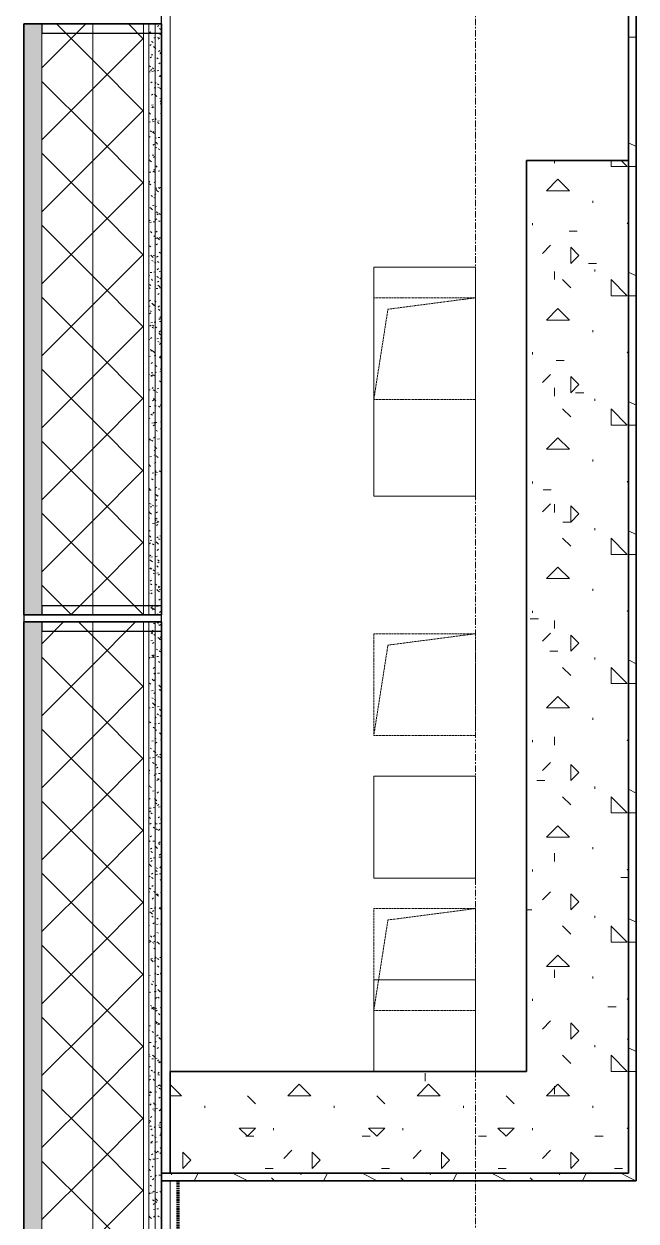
# Model space of a CAD drawing. Header units: millimetres. Extents: x -4948 to 42228, y -4856 to 69378.
# Drawn here: x -1153 to 49, y 15708 to 18060 of the extents above; entities that cross this region are included whole.
import ezdxf

# ---------------------------------------------------------------- set-up
doc = ezdxf.new("R2010")
doc.units = ezdxf.units.MM
for name, pattern in [('Линия сетки', [22.225, 12.7, -3.175, 3.175, -3.175]), ('Штрих 2 х 1 мм', [3, 2, -1]), ('Штрих 3 х 1_5 мм', [4.5, 3, -1.5])]:
    doc.linetypes.add(name, pattern=pattern)
for name, color, linetype, lineweight in [('A-AREA', 32, 'Continuous', 9), ('A-DETL', 90, 'Continuous', 9), ('A-FLOR', 192, 'Continuous', 13), ('A-GLAZ-CWMG', 51, 'Continuous', 9), ('A-WALL', 113, 'Continuous', 13), ('A-WALL-PATT', 111, 'Continuous', 13), ('I-WALL', 2, 'Continuous', 13), ('S-GRID', 1, 'Continuous', 30)]:
    doc.layers.add(name, color=color, linetype=linetype, lineweight=lineweight)

# ---------------------------------------------------------------- blocks, each defined once
blk = doc.blocks.new('27ELB-RD-AR-0000-BIM_rvt-1-1 этаж отм_ _0_000 лотки')
at = {"layer": 'A-WALL-PATT', "lineweight": 9}
for points in [[(-1153.2, 16899.1), (-1118.2, 16899.1), (-1118.2, 18060.1), (-1153.2, 18060.1), (-1153.2, 17197.8)], [(-1153.2, 14799.1), (-1118.2, 14799.1), (-1118.2, 16885.1), (-1153.2, 16885.1), (-1153.2, 15031.8)]]:
    blk.add_hatch(color=252, dxfattribs=at).paths.add_polyline_path(points, flags=0)
at = {"layer": 'A-AREA', "color": 252, "linetype": 'Штрих 3 х 1_5 мм', "lineweight": 70}
blk.add_line((-851, 15787.1), (-851, 12667.1), dxfattribs=at)
at = {"layer": 'A-DETL', "color": 252, "linetype": 'Штрих 2 х 1 мм'}
for p, q in [((-466.1, 17522.1), (-266.1, 17522.1)), ((-466.1, 17322.1), (-466.1, 17522.1)), ((-466.1, 17322.1), (-438.4, 17499.6)), ((-438.4, 17499.6), (-266.1, 17522.1)), ((-266.1, 17522.1), (-266.1, 17322.1)), ((-266.1, 17322.1), (-466.1, 17322.1)), ((-266.1, 16862.1), (-466.1, 16862.1)), ((-466.1, 16862.1), (-466.1, 16662.1)), ((-438.4, 16839.6), (-266.1, 16862.1)), ((-266.1, 16662.1), (-266.1, 16862.1)), ((-466.1, 16662.1), (-438.4, 16839.6)), ((-466.1, 16662.1), (-266.1, 16662.1)), ((-266.1, 16322.1), (-466.1, 16322.1)), ((-466.1, 16322.1), (-466.1, 16122.1)), ((-466.1, 16122.1), (-438.4, 16299.6)), ((-438.4, 16299.6), (-266.1, 16322.1)), ((-266.1, 16122.1), (-266.1, 16322.1)), ((-466.1, 16122.1), (-266.1, 16122.1))]:
    blk.add_line(p, q, dxfattribs=at)
at = {"layer": 'A-FLOR', "color": 252, "lineweight": 9}
blk.add_line((-866.3, 15787.1), (-866.3, 12667.1), dxfattribs=at)
at = {"layer": 'A-GLAZ-CWMG', "color": 252, "lineweight": 25}
for p, q in [((-883.2, 18042.1), (-883.2, 18092.1)), ((-1118.2, 18060.1), (-1118.2, 18042.1)), ((-1118.2, 18042.1), (-883.2, 18042.1))]:
    blk.add_line(p, q, dxfattribs=at)
at = {"layer": 'A-GLAZ-CWMG', "color": 252, "lineweight": 25, "extrusion": (0, 0, -1)}
for p, q in [((-883.2, 16917.1), (-1118.2, 16917.1)), ((-1118.2, 16917.1), (-1118.2, 16899.1)), ((-883.2, 16867.1), (-883.2, 16917.1)), ((-1118.2, 16899.1), (-1153.2, 16899.1)), ((-1153.2, 16899.1), (-1153.2, 16885.1)), ((-1153.2, 16885.1), (-1118.2, 16885.1)), ((-1118.2, 16885.1), (-1118.2, 16867.1)), ((-1118.2, 16867.1), (-883.2, 16867.1))]:
    blk.add_line(p, q, dxfattribs=at)
at = {"layer": 'A-WALL', "color": 252, "lineweight": 35}
for p, q in [((-1153.2, 18060.1), (-1153.2, 16899.1)), ((-883.2, 18060.1), (-1153.2, 18060.1)), ((-883.2, 16899.1), (-883.2, 18060.1)), ((-1153.2, 16899.1), (-883.2, 16899.1)), ((-1153.2, 16885.1), (-1153.2, 14799.1)), ((-883.2, 16885.1), (-1153.2, 16885.1)), ((-883.2, 14799.1), (-883.2, 16885.1))]:
    blk.add_line(p, q, dxfattribs=at)
at = {"layer": 'A-WALL', "color": 252, "lineweight": 9}
for p, q in [((-1118.2, 16899.1), (-1118.2, 18060.1)), ((-1018.2, 16899.1), (-1018.2, 18060.1)), ((-918.2, 16899.1), (-918.2, 18060.1)), ((-908.2, 16899.1), (-908.2, 18060.1)), ((-895.7, 16899.1), (-895.7, 18060.1)), ((-1118.2, 14799.1), (-1118.2, 16885.1)), ((-1018.2, 14799.1), (-1018.2, 16885.1)), ((-918.2, 14799.1), (-918.2, 16885.1)), ((-908.2, 14799.1), (-908.2, 16885.1)), ((-895.7, 14799.1), (-895.7, 16885.1))]:
    blk.add_line(p, q, dxfattribs=at)
at = {"layer": 'A-WALL-PATT', "color": 252, "linetype": 'Continuous', "lineweight": 9}
for p, q in [((-1118.2, 17973.7), (-1031.8, 18060.1)), ((-1018.2, 17988.7), (-1089.5, 18060.1)), ((-918.2, 18030.1), (-948.1, 18060.1)), ((-907, 18042.3), (-904.3, 18044.3)), ((-890.6, 18054.8), (-888, 18056.9)), ((-887.5, 18041.1), (-884.7, 18039.3)), ((-886.7, 18051), (-884.4, 18048.9)), ((-884.4, 18048.9), (-884.4, 18048.9)), ((-884.4, 18048.9), (-883.2, 18047.8)), ((-1018.2, 17932.3), (-918.2, 18032.3)), ((-906.2, 18017.8), (-903.5, 18019.9)), ((-902.4, 18025.3), (-899.6, 18023.5)), ((-898.2, 18032.8), (-895.7, 18033.1)), ((-895.7, 18033.1), (-894.9, 18033.2)), ((-891.2, 18033.7), (-887.9, 18034.1)), ((-889.8, 18030.4), (-887.2, 18032.4)), ((33.9, 18034), (48.9, 18034)), ((-905.4, 17993.3), (-902.7, 17995.4)), ((-903.3, 17999.2), (-900, 17999.7)), ((-898.9, 18016), (-896.5, 18013.9)), ((-896.5, 18013.9), (-896.5, 18013.9)), ((-896.5, 18013.9), (-895.7, 18013.1)), ((-895.7, 18013.1), (-894, 18011.6)), ((-892.2, 17993.5), (-889.4, 17991.7)), ((-889, 18005.9), (-886.4, 18007.9)), ((-886.5, 18001.4), (-883.2, 18001.9)), ((-885.5, 18003.8), (-883.2, 18001.6)), ((-918.2, 17888.7), (-1018.2, 17988.7)), ((-908.2, 17978.4), (-906.2, 17976.6)), ((-906.6, 17977.4), (-903.7, 17975.6)), ((-904.6, 17968.9), (-901.9, 17970.9)), ((-901.2, 17974), (-898.4, 17972.2)), ((-888.2, 17981.4), (-885.6, 17983.5)), ((-1018.2, 17847.3), (-1118.2, 17947.3)), ((-908.2, 17965.7), (-905.6, 17966)), ((-903.8, 17944.4), (-901.1, 17946.4)), ((-902, 17966.5), (-898.6, 17967)), ((-897.6, 17968.8), (-895.7, 17967)), ((-895.7, 17967), (-895.1, 17966.5)), ((-891.6, 17967.9), (-888.3, 17968.3)), ((-887.4, 17957), (-884.8, 17959)), ((-885, 17957.2), (-883.2, 17955.5)), ((-1118.2, 17832.3), (-1018.2, 17932.3)), ((-908.2, 17932.3), (-907.3, 17931.5)), ((-897.2, 17934.3), (-895.7, 17934.5)), ((-896.3, 17945.6), (-895.7, 17945.2)), ((-895.7, 17945.2), (-893.5, 17943.8)), ((-895.7, 17934.5), (-893.9, 17934.7)), ((-891, 17942.2), (-888.1, 17940.4)), ((-890.2, 17935.2), (-886.9, 17935.6)), ((-886.6, 17932.5), (-884, 17934.5)), ((-903, 17919.9), (-900.3, 17922)), ((-902.4, 17900.7), (-899.1, 17901.1)), ((-897.1, 17922.2), (-895.7, 17920.8)), ((-895.7, 17920.8), (-894.8, 17920)), ((-894.8, 17920), (-894.8, 17920)), ((-894.8, 17920), (-892.3, 17917.8)), ((-886.1, 17913.8), (-883.2, 17912)), ((-885.8, 17908), (-883.2, 17910.1)), ((-885.5, 17902.9), (-883.2, 17903.2)), ((-883.7, 17909.9), (-883.2, 17909.4)), ((-1018.2, 17790.9), (-918.2, 17890.9)), ((-908.2, 17886.2), (-906.9, 17885)), ((-908.2, 17877.3), (-907.2, 17876.7)), ((-906.9, 17885), (-906.9, 17885)), ((-906.9, 17885), (-904.5, 17882.8)), ((-902.2, 17895.5), (-899.5, 17897.5)), ((-901, 17898), (-898.1, 17896.2)), ((-885, 17883.6), (-883.2, 17885)), ((-908, 17867.1), (-904.7, 17867.5)), ((-901.4, 17871), (-898.7, 17873)), ((-901, 17868), (-897.7, 17868.4)), ((-895.9, 17874.9), (-895.7, 17874.7)), ((-895.7, 17874.7), (-893.4, 17872.6)), ((-890.7, 17869.4), (-887.4, 17869.8)), ((-890.7, 17866.2), (-887.9, 17864.4)), ((-884.2, 17859.1), (-883.2, 17859.9)), ((-883.2, 17863.3), (-883.2, 17863.3)), ((-918.2, 17747.3), (-1018.2, 17847.3)), ((-908, 17839.9), (-905.6, 17837.6)), ((-905.1, 17850.1), (-902.3, 17848.3)), ((-900.6, 17846.5), (-897.9, 17848.6)), ((-899.7, 17846.7), (-896.9, 17844.9)), ((-896.3, 17835.7), (-895.7, 17835.8)), ((-895.7, 17835.8), (-893, 17836.2)), ((-895.4, 17828.3), (-893, 17826.2)), ((-889.3, 17836.7), (-886, 17837.1)), ((-883.4, 17834.6), (-883.2, 17834.8)), ((-1018.2, 17705.9), (-1118.2, 17805.9)), ((-899.8, 17822), (-897.1, 17824.1)), ((-894.8, 17818.3), (-892, 17816.5)), ((-893, 17826.2), (-893, 17826.2)), ((-893, 17826.2), (-890.6, 17823.9)), ((-889.5, 17814.9), (-886.6, 17813.1)), ((48.9, 17819), (33.9, 17826.5)), ((-1118.2, 17690.9), (-1018.2, 17790.9)), ((-908.2, 17801.5), (-906.9, 17800.7)), ((-907.5, 17793.3), (-905.2, 17791.2)), ((-905.2, 17791.2), (-905.2, 17791.2)), ((-905.2, 17791.2), (-902.7, 17788.9)), ((-901.5, 17802.2), (-898.1, 17802.6)), ((-899, 17797.6), (-896.3, 17799.6)), ((-884.6, 17804.4), (-883.2, 17804.6)), ((-884.6, 17786.5), (-883.2, 17785.6)), ((-111.1, 17786.3), (-111.1, 17792.1)), ((0, 17780), (0, 17792.1)), ((31.7, 17780), (19.6, 17792.1)), ((-907.1, 17768.6), (-903.7, 17769)), ((-900.1, 17769.5), (-896.8, 17769.9)), ((-899.5, 17770.7), (-896.7, 17768.9)), ((-898.2, 17773.1), (-895.7, 17775)), ((-895.7, 17775), (-895.5, 17775.1)), ((-894.1, 17781.1), (-891.7, 17778.8)), ((-889.8, 17770.8), (-886.4, 17771.3)), ((0, 17780), (31.7, 17780)), ((33.9, 17780), (48.9, 17780)), ((-1018.2, 17649.5), (-918.2, 17749.5)), ((-908.2, 17751), (-905.7, 17749.4)), ((-906.3, 17746.1), (-903.8, 17743.8)), ((-897.4, 17748.6), (-895.7, 17750)), ((-895.7, 17750), (-894.7, 17750.7)), ((-895.4, 17737.2), (-892, 17737.7)), ((-893.7, 17734.5), (-891.3, 17732.3)), ((-889.2, 17738.9), (-886.4, 17737.1)), ((-888.4, 17738.1), (-885, 17738.6)), ((-127, 17732.4), (-104.5, 17754.8)), ((-82.1, 17732.4), (-104.5, 17754.8)), ((-903.6, 17722.8), (-900.8, 17721)), ((-898.3, 17719.4), (-895.7, 17717.8)), ((-896.6, 17724.2), (-895.7, 17724.9)), ((-895.7, 17724.9), (-893.9, 17726.2)), ((-895.7, 17717.8), (-895.4, 17717.6)), ((-891.3, 17732.3), (-891.3, 17732.3)), ((-891.3, 17732.3), (-888.8, 17730.1)), ((-127, 17732.4), (-82.1, 17732.4)), ((-35.7, 17708.6), (-35.7, 17712.5)), ((-918.2, 17605.9), (-1018.2, 17705.9)), ((-908.2, 17702.7), (-907.5, 17702.7)), ((-905.8, 17699.5), (-903.5, 17697.3)), ((-903.5, 17697.3), (-903.5, 17697.3)), ((-903.5, 17697.3), (-901, 17695.1)), ((-900.5, 17703.7), (-897.2, 17704.1)), ((-895.8, 17699.7), (-895.7, 17699.8)), ((-895.7, 17699.8), (-893.1, 17701.7)), ((-893.4, 17691), (-890.5, 17689.2)), ((-892.4, 17687.2), (-889.9, 17684.9)), ((-888, 17687.6), (-885.2, 17685.8)), ((-883.6, 17705.9), (-883.2, 17705.9)), ((-1018.2, 17564.5), (-1118.2, 17664.5)), ((-908.2, 17675.2), (-905.4, 17673.5)), ((-906.1, 17670), (-902.8, 17670.5)), ((-899.1, 17671), (-895.8, 17671.4)), ((-895, 17675.2), (-892.3, 17677.3)), ((-888.8, 17672.3), (-885.5, 17672.8)), ((-154.8, 17664.9), (-154.8, 17668.9)), ((31.7, 17668.9), (33.9, 17668.9)), ((33.9, 17666.8), (31.7, 17668.9)), ((-1118.2, 17549.5), (-1018.2, 17649.5)), ((-904.6, 17652.2), (-902.1, 17649.9)), ((-898, 17643.5), (-895.7, 17642)), ((-895.7, 17642), (-895.2, 17641.7)), ((-894.2, 17650.8), (-891.5, 17652.8)), ((-891.9, 17640.6), (-889.6, 17638.5)), ((-82.5, 17653), (-66.7, 17653)), ((-908.2, 17636.9), (-908, 17636.9)), ((-907, 17623.9), (-904.2, 17622.1)), ((-894.4, 17638.7), (-891.1, 17639.1)), ((-893.4, 17626.3), (-890.7, 17628.3)), ((-889.6, 17638.5), (-889.6, 17638.5)), ((-889.6, 17638.5), (-887.1, 17636.2)), ((-887.4, 17639.6), (-884.1, 17640.1)), ((-134.9, 17609.3), (-119.1, 17625.2)), ((-63.5, 17605.4), (-79.4, 17621.3)), ((-79.4, 17589.5), (-79.4, 17621.2)), ((-1018.2, 17508), (-918.2, 17608)), ((-908.2, 17614.9), (-907.9, 17615.2)), ((-908.2, 17604), (-906.6, 17604.2)), ((-904.1, 17605.6), (-901.7, 17603.5)), ((-902.1, 17595.5), (-899.3, 17593.7)), ((-901.7, 17603.5), (-901.7, 17603.5)), ((-901.7, 17603.5), (-899.3, 17601.2)), ((-899.6, 17605.1), (-896.3, 17605.6)), ((-892.6, 17601.8), (-889.9, 17603.9)), ((-890.7, 17593.4), (-888.2, 17591.1)), ((-887.8, 17611.7), (-884.9, 17609.9)), ((-79.4, 17589.5), (-63.5, 17605.4)), ((-908.2, 17589.9), (-907.1, 17590.7)), ((-905.2, 17571.5), (-901.9, 17572)), ((-898.2, 17572.4), (-895.7, 17572.8)), ((-896.8, 17592.1), (-895.7, 17591.4)), ((-895.7, 17591.4), (-893.9, 17590.3)), ((-895.7, 17572.8), (-894.9, 17572.9)), ((-891.8, 17577.3), (-889.1, 17579.4)), ((-887.9, 17573.8), (-884.5, 17574.2)), ((-111.1, 17557.7), (-111.1, 17573.6)), ((-44.5, 17589.5), (-28.6, 17589.5)), ((-31.8, 17573.6), (-31.8, 17577.6)), ((48.9, 17565), (33.9, 17572.5)), ((-918.2, 17464.5), (-1018.2, 17564.5)), ((-908.2, 17564.8), (-906.3, 17566.2)), ((-906.8, 17548), (-904, 17546.2)), ((-902.8, 17558.4), (-900.4, 17556.1)), ((-891.9, 17563.7), (-889, 17561.9)), ((-891, 17552.9), (-888.3, 17554.9)), ((-890.2, 17546.8), (-887.8, 17544.6)), ((-886.5, 17560.3), (-883.7, 17558.5)), ((-79.4, 17541.9), (-95.3, 17557.8)), ((0, 17526), (0, 17557.7)), ((31.7, 17526), (0, 17557.7)), ((-1018.2, 17423), (-1118.2, 17523)), ((-908.2, 17538.2), (-907, 17538.4)), ((-908.1, 17539.7), (-905.5, 17541.8)), ((-893.5, 17540.2), (-890.1, 17540.6)), ((-890.2, 17528.4), (-887.5, 17530.4)), ((-887.8, 17544.6), (-887.8, 17544.6)), ((-887.8, 17544.6), (-885.4, 17542.4)), ((-886.5, 17541.1), (-883.2, 17541.5)), ((0, 17526), (31.7, 17526)), ((33.9, 17526), (48.9, 17526)), ((-1118.2, 17408), (-1018.2, 17508)), ((-908.2, 17505.4), (-905.6, 17505.7)), ((-907.3, 17515.3), (-904.7, 17517.3)), ((-902.3, 17511.8), (-900, 17509.6)), ((-900, 17509.6), (-900, 17509.6)), ((-900, 17509.6), (-897.5, 17507.4)), ((-898.6, 17506.6), (-895.7, 17507)), ((-896.5, 17516.2), (-895.7, 17515.6)), ((-895.7, 17515.6), (-893.7, 17514.4)), ((-895.7, 17507), (-895.3, 17507)), ((-889.4, 17503.9), (-886.7, 17506)), ((-888.9, 17499.5), (-886.5, 17497.2)), ((-127, 17478.4), (-104.5, 17500.8)), ((-82.1, 17478.4), (-104.5, 17500.8)), ((-908.2, 17498.3), (-908.1, 17498.3)), ((-906.5, 17490.8), (-903.9, 17492.8)), ((-905.6, 17496.7), (-902.7, 17494.9)), ((-888.6, 17479.5), (-885.9, 17481.5)), ((-886.9, 17475.3), (-883.6, 17475.7)), ((-886.3, 17484.4), (-883.4, 17482.6)), ((-127, 17478.4), (-82.1, 17478.4)), ((-1018.2, 17366.6), (-918.2, 17466.6)), ((-905.7, 17466.3), (-903.1, 17468.4)), ((-904.2, 17473), (-900.9, 17473.4)), ((-901.1, 17464.5), (-898.6, 17462.2)), ((-900.7, 17468.3), (-897.8, 17466.5)), ((-897.2, 17473.9), (-895.7, 17474.1)), ((-895.7, 17474.1), (-893.9, 17474.3)), ((-895.3, 17464.9), (-892.5, 17463.1)), ((-888.4, 17452.9), (-886.1, 17450.8)), ((-887.8, 17455), (-885.1, 17457)), ((-35.7, 17454.6), (-35.7, 17458.5)), ((-908.2, 17439.6), (-906.1, 17439.9)), ((-904.9, 17441.8), (-902.3, 17443.9)), ((-892.5, 17441.7), (-889.2, 17442.1)), ((-890.4, 17436.5), (-887.6, 17434.7)), ((-887, 17430.5), (-884.3, 17432.6)), ((-886.1, 17450.8), (-886.1, 17450.8)), ((-886.1, 17450.8), (-883.6, 17448.5)), ((-885.5, 17442.6), (-883.2, 17442.9)), ((-885, 17433.1), (-883.2, 17431.9)), ((-918.2, 17323), (-1018.2, 17423)), ((-908, 17406.7), (-904.7, 17407.2)), ((-905.3, 17420.7), (-902.5, 17418.9)), ((-904.1, 17417.4), (-901.5, 17419.4)), ((-900.6, 17417.9), (-898.3, 17415.8)), ((-898.3, 17415.8), (-898.3, 17415.8)), ((-898.3, 17415.8), (-895.8, 17413.5)), ((-897.7, 17408.1), (-895.7, 17408.4)), ((-895.7, 17408.4), (-894.4, 17408.5)), ((-887.2, 17405.7), (-884.7, 17403.4)), ((-886.2, 17406), (-883.5, 17408.1)), ((-154.8, 17410.9), (-154.8, 17414.9)), ((31.7, 17414.9), (33.9, 17414.9)), ((33.9, 17412.8), (31.7, 17414.9)), ((-1018.2, 17281.6), (-1118.2, 17381.6)), ((-903.3, 17392.9), (-900.7, 17394.9)), ((-895.1, 17388.9), (-892.2, 17387.1)), ((-885.4, 17381.6), (-883.2, 17383.3)), ((-108, 17399), (-92.1, 17399)), ((-1118.2, 17266.6), (-1018.2, 17366.6)), ((-908.2, 17378.7), (-907.9, 17378.5)), ((-908.2, 17372), (-906.6, 17371)), ((-904.1, 17369.4), (-901.2, 17367.6)), ((-903.3, 17374.5), (-900, 17374.9)), ((-902.5, 17368.4), (-899.9, 17370.5)), ((-899.4, 17370.7), (-896.9, 17368.4)), ((-896.3, 17375.4), (-895.7, 17375.5)), ((-895.7, 17375.5), (-893, 17375.8)), ((-886.7, 17359.1), (-884.4, 17356.9)), ((-886, 17376.7), (-883.2, 17377.1)), ((-884.6, 17357.1), (-883.2, 17358.2)), ((-134.9, 17355.3), (-119.1, 17371.2)), ((-63.5, 17351.4), (-79.4, 17367.3)), ((-79.4, 17335.5), (-79.4, 17367.2)), ((-908.2, 17340.9), (-905.1, 17341.3)), ((-901.7, 17344), (-899.1, 17346)), ((-899.2, 17341), (-896.3, 17339.2)), ((-893.8, 17337.6), (-891, 17335.8)), ((-891.6, 17343.1), (-888.3, 17343.6)), ((-884.8, 17357.1), (-883.2, 17356.1)), ((-884.6, 17344), (-883.2, 17344.2)), ((-884.4, 17356.9), (-884.4, 17356.9)), ((-884.4, 17356.9), (-883.2, 17355.8)), ((-111.1, 17329.1), (-111.1, 17345)), ((-79.4, 17335.5), (-63.5, 17351.4)), ((-69.9, 17335.5), (-54, 17335.5)), ((-1018.2, 17225.2), (-918.2, 17325.2)), ((-900.9, 17319.5), (-898.3, 17321.5)), ((-898.9, 17324.1), (-896.5, 17321.9)), ((-896.5, 17321.9), (-896.5, 17321.9)), ((-896.5, 17321.9), (-895.7, 17321.1)), ((-895.7, 17321.1), (-894, 17319.7)), ((-885.5, 17311.8), (-883.2, 17309.7)), ((-883.8, 17332.6), (-883.2, 17333.1)), ((-31.8, 17319.6), (-31.8, 17323.6)), ((48.9, 17311), (33.9, 17318.5)), ((-907.1, 17308.2), (-903.8, 17308.6)), ((-903.8, 17293.4), (-901, 17291.6)), ((-900.1, 17295), (-897.5, 17297.1)), ((-896.7, 17309.6), (-895.7, 17309.7)), ((-895.7, 17309.7), (-893.4, 17310)), ((-888.9, 17309.2), (-886.1, 17307.4)), ((-883.6, 17305.8), (-883.2, 17305.5)), ((-79.4, 17287.9), (-95.3, 17303.8)), ((0, 17272), (0, 17303.8)), ((31.7, 17272), (0, 17303.7)), ((-918.2, 17181.6), (-1018.2, 17281.6)), ((-908.2, 17286.5), (-906.2, 17284.7)), ((-902.3, 17275.9), (-899, 17276.4)), ((-899.3, 17270.6), (-896.7, 17272.6)), ((-897.6, 17276.8), (-895.7, 17275)), ((-895.7, 17275), (-895.1, 17274.5)), ((-895.4, 17276.9), (-892, 17277.3)), ((-885, 17278.2), (-883.2, 17278.5)), ((-885, 17265.2), (-883.2, 17263.6)), ((0, 17272), (31.7, 17272)), ((33.9, 17272), (48.9, 17272)), ((-908.2, 17240.3), (-907.3, 17239.5)), ((-908, 17245.5), (-905.1, 17243.7)), ((-907.5, 17242.4), (-904.2, 17242.8)), ((-902.6, 17242.1), (-899.8, 17240.3)), ((-898.5, 17246.1), (-895.9, 17248.1)), ((-893.6, 17261.6), (-890.7, 17259.8)), ((-890.6, 17244.6), (-887.3, 17245)), ((-883.7, 17245.5), (-883.2, 17245.6)), ((-127, 17224.4), (-104.5, 17246.8)), ((-82.1, 17224.4), (-104.5, 17246.8)), ((-1018.2, 17140.2), (-1118.2, 17240.2)), ((-1118.2, 17125.2), (-1018.2, 17225.2)), ((-897.7, 17221.6), (-895.7, 17223.2)), ((-897.1, 17230.2), (-895.7, 17228.9)), ((-895.7, 17228.9), (-894.8, 17228.1)), ((-895.7, 17223.2), (-895.1, 17223.7)), ((-894.8, 17228.1), (-894.8, 17228.1)), ((-894.8, 17228.1), (-892.3, 17225.8)), ((-883.7, 17218), (-883.2, 17217.4)), ((-883.3, 17229.8), (-883.2, 17229.7)), ((-127, 17224.4), (-82.1, 17224.4)), ((-908.2, 17194.2), (-906.9, 17193.1)), ((-906.1, 17209.7), (-902.8, 17210.1)), ((-897.7, 17213.7), (-895.7, 17212.4)), ((-896.9, 17197.1), (-895.7, 17198.1)), ((-895.8, 17211), (-895.7, 17211.1)), ((-895.7, 17212.4), (-894.9, 17211.9)), ((-895.7, 17211.1), (-892.5, 17211.5)), ((-895.7, 17198.1), (-894.3, 17199.2)), ((-892.3, 17210.3), (-889.5, 17208.5)), ((-35.7, 17200.6), (-35.7, 17204.5)), ((-1018.2, 17083.8), (-918.2, 17183.8)), ((-906.9, 17193.1), (-906.9, 17193.1)), ((-906.9, 17193.1), (-904.5, 17190.8)), ((-901.4, 17177.4), (-898.1, 17177.9)), ((-896.1, 17172.7), (-895.7, 17173)), ((-895.9, 17183), (-895.7, 17182.7)), ((-895.7, 17182.7), (-893.4, 17180.7)), ((-895.7, 17173), (-893.5, 17174.7)), ((-894.4, 17178.3), (-891.1, 17178.8)), ((-887.4, 17181.9), (-884.6, 17180.1)), ((-884.1, 17179.7), (-883.2, 17179.8)), ((-883.2, 17171.4), (-883.2, 17171.3)), ((-908, 17148), (-905.6, 17145.7)), ((-902.4, 17166.1), (-899.5, 17164.3)), ((-895.3, 17148.2), (-892.7, 17150.2)), ((-889.7, 17146.1), (-886.4, 17146.5)), ((-154.8, 17156.9), (-154.8, 17160.9)), ((31.7, 17160.9), (33.9, 17160.9)), ((33.9, 17158.8), (31.7, 17160.9)), ((-918.2, 17040.2), (-1018.2, 17140.2)), ((-908.2, 17138.3), (-908, 17138.5)), ((-906.6, 17143.9), (-903.3, 17144.3)), ((-895.4, 17136.4), (-893.1, 17134.2)), ((-894.5, 17123.7), (-891.9, 17125.8)), ((-893.1, 17134.2), (-893.1, 17134.2)), ((-893.1, 17134.2), (-890.6, 17132)), ((-892.1, 17134.3), (-889.3, 17132.5)), ((-133.4, 17145), (-117.5, 17145)), ((-908.2, 17113.3), (-907.2, 17114)), ((-907.5, 17101.4), (-905.2, 17099.2)), ((-906.5, 17118.2), (-903.6, 17116.4)), ((-905.2, 17111.2), (-901.9, 17111.6)), ((-905.2, 17099.2), (-905.2, 17099.2)), ((-905.2, 17099.2), (-902.7, 17097)), ((-901.1, 17114.8), (-898.3, 17113)), ((-894.9, 17112.5), (-891.5, 17113)), ((-893.7, 17099.3), (-891.1, 17101.3)), ((-134.9, 17101.3), (-119.1, 17117.2)), ((-111.1, 17100.5), (-111.1, 17116.4)), ((-63.5, 17097.4), (-79.4, 17113.3)), ((-79.4, 17081.5), (-79.4, 17113.2)), ((-1018.2, 16998.8), (-1118.2, 17098.8)), ((-1118.2, 16983.8), (-1018.2, 17083.8)), ((-908.2, 17088.2), (-906.4, 17089.5)), ((-900.5, 17078.9), (-897.1, 17079.3)), ((-896.2, 17086.4), (-895.7, 17086.1)), ((-895.7, 17086.1), (-893.4, 17084.6)), ((-894.1, 17089.1), (-891.7, 17086.8)), ((-893.5, 17079.8), (-890.2, 17080.3)), ((-892.9, 17074.8), (-890.3, 17076.8)), ((-890.9, 17083), (-888, 17081.2)), ((-95.2, 17081.5), (-79.4, 17081.5)), ((-79.4, 17081.5), (-63.5, 17097.4)), ((-908.2, 17063.1), (-905.6, 17065.1)), ((-906.3, 17054.1), (-903.8, 17051.8)), ((-892.1, 17050.3), (-889.5, 17052.4)), ((-886, 17054.6), (-883.2, 17052.8)), ((-31.8, 17065.6), (-31.8, 17069.6)), ((48.9, 17057), (33.9, 17064.5)), ((-1018.2, 16942.4), (-918.2, 17042.4)), ((-907.4, 17038.6), (-904.8, 17040.6)), ((-905.6, 17045.3), (-902.3, 17045.8)), ((-900.9, 17038.9), (-898.1, 17037)), ((-893.7, 17042.5), (-891.3, 17040.4)), ((-891.3, 17040.4), (-891.3, 17040.4)), ((-891.3, 17040.4), (-888.8, 17038.1)), ((-888.7, 17047.6), (-885.4, 17048)), ((-79.4, 17033.9), (-95.3, 17049.8)), ((0, 17018), (0, 17049.8)), ((31.7, 17018), (0, 17049.7)), ((-908.2, 17018.2), (-907.1, 17017.5)), ((-908.2, 17012.1), (-907.9, 17012.2)), ((-906.6, 17014.1), (-904, 17016.1)), ((-905.8, 17007.5), (-903.5, 17005.4)), ((-904.2, 17012.6), (-900.9, 17013.1)), ((-903.5, 17005.4), (-903.5, 17005.4)), ((-903.5, 17005.4), (-901, 17003.1)), ((-893.9, 17014), (-890.6, 17014.4)), ((-891.3, 17025.8), (-888.7, 17027.9)), ((-890.6, 17007), (-887.8, 17005.2)), ((0, 17018), (31.7, 17018)), ((33.9, 17018), (48.9, 17018)), ((-918.5, 16899.1), (-1018.2, 16998.8)), ((-905.8, 16989.6), (-903.2, 16991.7)), ((-905, 16990.9), (-902.2, 16989.1)), ((-899.6, 16987.5), (-896.8, 16985.7)), ((-892.5, 16981.3), (-889.2, 16981.7)), ((-892.4, 16995.3), (-889.9, 16993)), ((-890.5, 17001.4), (-887.9, 17003.4)), ((-127, 16970.4), (-104.5, 16992.8)), ((-82.1, 16970.4), (-104.5, 16992.8)), ((-905, 16965.2), (-902.4, 16967.2)), ((-904.6, 16960.3), (-902.1, 16958)), ((-899.5, 16980.4), (-896.2, 16980.8)), ((-894.7, 16959.1), (-891.9, 16957.3)), ((-889.7, 16976.9), (-887.1, 16978.9)), ((-127, 16970.4), (-82.1, 16970.4)), ((-1059.9, 16899.1), (-1118.2, 16957.4)), ((-1061.4, 16899.1), (-1018.2, 16942.4)), ((-908.2, 16942.4), (-906.8, 16941.6)), ((-904.7, 16946.8), (-901.4, 16947.3)), ((-904.2, 16940.7), (-901.6, 16942.7)), ((-891.9, 16948.7), (-889.6, 16946.5)), ((-889.6, 16946.5), (-889.6, 16946.5)), ((-889.6, 16946.5), (-887.1, 16944.3)), ((-889.4, 16955.7), (-886.6, 16953.9)), ((-888.9, 16952.4), (-886.3, 16954.5)), ((-887.8, 16949), (-884.5, 16949.5)), ((-35.7, 16946.6), (-35.7, 16950.5)), ((-908.2, 16913.5), (-907, 16913.6)), ((-904.1, 16913.7), (-901.7, 16911.5)), ((-903.4, 16916.2), (-900.8, 16918.3)), ((-903.3, 16914.1), (-900, 16914.6)), ((-901.7, 16911.5), (-901.7, 16911.5)), ((-901.7, 16911.5), (-899.3, 16909.3)), ((-899.4, 16911.6), (-896.6, 16909.8)), ((-893, 16915.5), (-889.7, 16915.9)), ((-888.1, 16928), (-885.5, 16930)), ((-884.5, 16927.3), (-883.2, 16926.5)), ((-920, 16899.1), (-918.2, 16900.9)), ((-890.7, 16901.4), (-888.2, 16899.1)), ((-887.3, 16903.5), (-884.7, 16905.5)), ((-158.8, 16891), (-142.9, 16891)), ((-154.8, 16902.9), (-154.8, 16906.9)), ((-111.1, 16872), (-111.1, 16887.8)), ((31.7, 16906.9), (33.9, 16906.9)), ((33.9, 16904.8), (31.7, 16906.9)), ((-1118.2, 16842.4), (-1075.4, 16885.1)), ((-1018.2, 16857.4), (-1045.9, 16885.1)), ((-1018.2, 16800.9), (-934, 16885.1)), ((-902.8, 16866.4), (-900.4, 16864.1)), ((-901.8, 16867.3), (-899.2, 16869.3)), ((-898.6, 16881.9), (-895.7, 16882.2)), ((-895.7, 16882.2), (-895.2, 16882.3)), ((-891.6, 16882.8), (-888.3, 16883.2)), ((-889.1, 16879.8), (-886.3, 16878)), ((-886.5, 16879), (-883.9, 16881.1)), ((-918.2, 16757.4), (-1018.2, 16857.4)), ((-903.7, 16848.3), (-900.4, 16848.7)), ((-903.5, 16863.7), (-900.7, 16861.9)), ((-901, 16842.8), (-898.4, 16844.8)), ((-898.2, 16860.2), (-895.7, 16858.6)), ((-895.7, 16858.6), (-895.3, 16858.4)), ((-890.2, 16854.8), (-887.8, 16852.7)), ((-887.8, 16852.7), (-887.8, 16852.7)), ((-887.8, 16852.7), (-885.4, 16850.4)), ((-886.9, 16850.5), (-883.5, 16851)), ((-885.7, 16854.5), (-883.2, 16856.5)), ((-134.9, 16847.3), (-119.1, 16863.2)), ((-63.5, 16843.4), (-79.4, 16859.3)), ((-79.4, 16827.5), (-79.4, 16859.2)), ((-79.4, 16827.5), (-63.5, 16843.4)), ((-902.3, 16819.8), (-900, 16817.7)), ((-900.2, 16818.3), (-897.6, 16820.4)), ((-900, 16817.7), (-900, 16817.7)), ((-900, 16817.7), (-897.5, 16815.4)), ((-893.3, 16831.9), (-890.4, 16830.1)), ((-892, 16817), (-888.7, 16817.4)), ((-887.9, 16828.4), (-885.1, 16826.6)), ((-884.9, 16830.1), (-883.2, 16831.4)), ((-120.7, 16827.5), (-104.8, 16827.5)), ((-1018.2, 16715.9), (-1118.2, 16815.9)), ((-1118.2, 16700.9), (-1018.2, 16800.9)), ((-908.2, 16816.1), (-905.4, 16814.3)), ((-908.2, 16814.8), (-906, 16815.1)), ((-902.4, 16815.6), (-899, 16816)), ((-899.4, 16793.9), (-896.8, 16795.9)), ((-888.9, 16807.6), (-886.5, 16805.3)), ((-884.1, 16805.6), (-883.2, 16806.3)), ((-79.4, 16779.9), (-95.3, 16795.8)), ((-31.8, 16811.6), (-31.8, 16815.6)), ((0, 16764), (0, 16795.8)), ((31.7, 16764), (0, 16795.7)), ((48.9, 16803), (33.9, 16810.5)), ((-901.1, 16772.6), (-898.6, 16770.3)), ((-898.6, 16769.4), (-896, 16771.4)), ((-897.9, 16784.3), (-895.7, 16782.8)), ((-897.6, 16783.3), (-895.7, 16783.6)), ((-895.7, 16783.6), (-894.3, 16783.8)), ((-895.7, 16782.8), (-895.1, 16782.5)), ((-890.7, 16784.3), (-887.3, 16784.7)), ((-883.3, 16781.1), (-883.2, 16781.3)), ((-1018.2, 16659.5), (-918.2, 16759.5)), ((-906.9, 16764.8), (-904.1, 16763)), ((-902.8, 16749.8), (-899.5, 16750.2)), ((-897.8, 16744.9), (-895.7, 16746.6)), ((-895.7, 16746.6), (-895.2, 16747)), ((-888.5, 16761), (-886.1, 16758.8)), ((-887.7, 16752.5), (-884.8, 16750.7)), ((-886.1, 16758.8), (-886.1, 16758.8)), ((-886.1, 16758.8), (-883.6, 16756.6)), ((-885.9, 16752), (-883.2, 16752.4)), ((0, 16764), (31.7, 16764)), ((33.9, 16764), (48.9, 16764)), ((-902, 16736.4), (-899.2, 16734.6)), ((-900.6, 16726), (-898.3, 16723.8)), ((-898.3, 16723.8), (-898.3, 16723.8)), ((-898.3, 16723.8), (-895.8, 16721.6)), ((-896.7, 16733), (-895.7, 16732.3)), ((-895.7, 16732.3), (-893.9, 16731.2)), ((-127, 16716.4), (-104.5, 16738.8)), ((-82.1, 16716.4), (-104.5, 16738.8)), ((-918.2, 16615.9), (-1018.2, 16715.9)), ((-908.2, 16716.2), (-905.1, 16716.6)), ((-901.4, 16717.1), (-898.1, 16717.5)), ((-897, 16720.4), (-895.7, 16721.5)), ((-895.7, 16721.5), (-894.4, 16722.5)), ((-891.8, 16704.6), (-889, 16702.8)), ((-891.1, 16718.4), (-887.8, 16718.9)), ((-887.2, 16713.7), (-884.7, 16711.4)), ((-886.4, 16701.2), (-883.6, 16699.4)), ((-127, 16716.4), (-82.1, 16716.4)), ((-908.2, 16686.8), (-907.9, 16686.6)), ((-906.7, 16688.8), (-903.9, 16687)), ((-899.4, 16678.7), (-896.9, 16676.4)), ((-896.7, 16684.8), (-895.7, 16684.9)), ((-896.2, 16696), (-895.7, 16696.4)), ((-895.7, 16696.4), (-893.6, 16698)), ((-895.7, 16684.9), (-893.4, 16685.2)), ((-889.7, 16685.7), (-886.4, 16686.2)), ((-35.7, 16692.6), (-35.7, 16696.5)), ((-1018.2, 16574.5), (-1118.2, 16674.5)), ((-1118.2, 16559.5), (-1018.2, 16659.5)), ((-896.4, 16657), (-895.7, 16656.5)), ((-895.7, 16656.5), (-893.6, 16655.2)), ((-895.4, 16671.5), (-892.8, 16673.5)), ((-886.7, 16667.1), (-884.4, 16665)), ((-885, 16653.5), (-883.2, 16653.7)), ((-884.4, 16665), (-884.4, 16665)), ((-884.4, 16665), (-883.2, 16663.9)), ((-154.8, 16648.9), (-154.8, 16652.9)), ((-111.1, 16643.3), (-111.1, 16659.2)), ((31.7, 16652.9), (33.9, 16652.9)), ((33.9, 16650.8), (31.7, 16652.9)), ((-908.2, 16639.2), (-908, 16639.1)), ((-905.5, 16637.5), (-902.6, 16635.7)), ((-901.9, 16651.2), (-898.5, 16651.7)), ((-898.9, 16632.1), (-896.5, 16630)), ((-896.5, 16630), (-896.5, 16630)), ((-896.5, 16630), (-895.7, 16629.2)), ((-895.7, 16629.2), (-894.1, 16627.7)), ((-894.6, 16647), (-892, 16649.1)), ((-1018.2, 16518.1), (-918.2, 16618.1)), ((-908.2, 16611.6), (-907.5, 16612)), ((-907.5, 16617.6), (-904.1, 16618.1)), ((-900.6, 16609.1), (-897.7, 16607.3)), ((-900.5, 16618.5), (-897.2, 16619)), ((-895.2, 16605.7), (-892.4, 16603.9)), ((-893.8, 16622.6), (-891.2, 16624.6)), ((-890.2, 16619.9), (-886.8, 16620.3)), ((-886.2, 16625.2), (-883.4, 16623.4)), ((-885.5, 16619.8), (-883.2, 16617.7)), ((-134.9, 16593.3), (-119.1, 16609.2)), ((-63.5, 16589.4), (-79.4, 16605.3)), ((-79.4, 16573.5), (-79.4, 16605.2)), ((-908.2, 16594.5), (-906.2, 16592.7)), ((-908.2, 16586.5), (-906.7, 16587.6)), ((-897.6, 16584.8), (-895.7, 16583.1)), ((-895.7, 16586.3), (-892.4, 16586.7)), ((-895.7, 16586.3), (-895.7, 16586.3)), ((-895.7, 16583.1), (-895.2, 16582.6)), ((-893, 16598.1), (-890.4, 16600.1)), ((-888.8, 16587.2), (-885.4, 16587.6)), ((-79.4, 16573.5), (-63.5, 16589.4)), ((-918.2, 16474.5), (-1018.2, 16574.5)), ((-908.2, 16561.4), (-905.9, 16563.1)), ((-905.2, 16561.5), (-902.4, 16559.7)), ((-892.2, 16573.6), (-889.6, 16575.7)), ((-890.3, 16577.3), (-887.5, 16575.5)), ((-885, 16573.9), (-883.2, 16572.7)), ((-885, 16573.3), (-883.2, 16571.6)), ((-146, 16573.5), (-130.2, 16573.5)), ((-31.8, 16557.6), (-31.8, 16561.6)), ((-908.2, 16551.8), (-907.9, 16551.8)), ((-908.2, 16548.4), (-907.3, 16547.6)), ((-907.8, 16536.6), (-905.1, 16538.6)), ((-900.9, 16552.7), (-897.6, 16553.2)), ((-897.1, 16538.3), (-895.7, 16536.9)), ((-895.7, 16536.9), (-894.8, 16536.1)), ((-894.8, 16536.1), (-894.8, 16536.1)), ((-894.8, 16536.1), (-892.3, 16533.9)), ((-891.4, 16549.1), (-888.8, 16551.2)), ((-884, 16554.9), (-883.2, 16555.1)), ((-79.4, 16525.9), (-95.3, 16541.8)), ((0, 16510), (0, 16541.8)), ((31.7, 16510), (0, 16541.7)), ((48.9, 16549), (33.9, 16556.5)), ((-1018.2, 16433.1), (-1118.2, 16533.1)), ((-1118.2, 16418.1), (-1018.2, 16518.1)), ((-908.2, 16512.9), (-906.5, 16511.8)), ((-907, 16512.1), (-904.3, 16514.2)), ((-906.5, 16519.1), (-903.2, 16519.5)), ((-899.5, 16520), (-896.2, 16520.5)), ((-895, 16529.7), (-892.1, 16527.9)), ((-890.6, 16524.7), (-888, 16526.7)), ((-889.2, 16521.4), (-885.9, 16521.8)), ((-883.7, 16526), (-883.2, 16525.5)), ((-908.2, 16502.2), (-906.9, 16501.1)), ((-906.9, 16501.1), (-906.9, 16501.1)), ((-906.9, 16501.1), (-904.5, 16498.9)), ((-906.2, 16487.6), (-903.5, 16489.7)), ((-904, 16510.2), (-901.2, 16508.4)), ((-895.9, 16491), (-895.7, 16490.8)), ((-895.7, 16490.8), (-893.4, 16488.7)), ((-894.8, 16487.8), (-891.5, 16488.2)), ((-889.8, 16500.2), (-887.2, 16502.2)), ((-887.8, 16488.7), (-884.5, 16489.1)), ((-884.7, 16497.9), (-883.2, 16496.9)), ((0, 16510), (31.7, 16510)), ((33.9, 16510), (48.9, 16510)), ((-1018.2, 16376.7), (-918.2, 16476.7)), ((-905.4, 16463.2), (-902.7, 16465.2)), ((-899.1, 16481.8), (-896.3, 16480)), ((-893.7, 16478.4), (-890.9, 16476.6)), ((-889, 16475.7), (-886.4, 16477.8)), ((-883.2, 16479.4), (-883.2, 16479.3)), ((-127, 16462.4), (-104.5, 16484.8)), ((-82.1, 16462.4), (-104.5, 16484.8)), ((-908.2, 16453.1), (-907, 16453.3)), ((-908, 16456), (-905.6, 16453.7)), ((-904.6, 16438.7), (-901.9, 16440.7)), ((-900, 16454.2), (-896.7, 16454.6)), ((-895.4, 16444.4), (-893.1, 16442.3)), ((-893.1, 16442.3), (-893.1, 16442.3)), ((-893.1, 16442.3), (-890.6, 16440)), ((-888.8, 16450), (-886, 16448.2)), ((-888.2, 16451.3), (-885.6, 16453.3)), ((-883.5, 16446.6), (-883.2, 16446.4)), ((-127, 16462.4), (-82.1, 16462.4)), ((-35.7, 16438.6), (-35.7, 16442.5)), ((-918.2, 16333.1), (-1018.2, 16433.1)), ((-905.6, 16420.6), (-902.2, 16421)), ((-903.7, 16434.2), (-900.9, 16432.4)), ((-898.6, 16421.5), (-895.7, 16421.9)), ((-895.7, 16421.9), (-895.3, 16421.9)), ((-888.3, 16422.9), (-884.9, 16423.3)), ((-887.4, 16426.8), (-884.8, 16428.8)), ((-111.1, 16414.8), (-111.1, 16430.6)), ((-907.5, 16409.4), (-905.2, 16407.3)), ((-905.2, 16407.3), (-905.2, 16407.3)), ((-905.2, 16407.3), (-902.7, 16405)), ((-903.8, 16414.2), (-901.1, 16416.3)), ((-894.2, 16397.1), (-891.7, 16394.9)), ((-893.5, 16402.4), (-890.7, 16400.6)), ((-886.6, 16402.3), (-884, 16404.4)), ((-154.8, 16394.9), (-154.8, 16398.9)), ((31.7, 16398.9), (33.9, 16398.9)), ((33.9, 16396.8), (31.7, 16398.9)), ((-1018.2, 16291.7), (-1118.2, 16391.7)), ((-1118.2, 16276.7), (-1018.2, 16376.7)), ((-908.2, 16387.4), (-907.4, 16387.5)), ((-907.9, 16386.3), (-905, 16384.5)), ((-903, 16389.8), (-900.3, 16391.8)), ((-902.5, 16382.9), (-899.7, 16381.1)), ((-893.9, 16389.2), (-890.5, 16389.7)), ((-886.9, 16390.2), (-883.6, 16390.6)), ((-885.8, 16377.9), (-883.2, 16379.9)), ((-883.2, 16370.6), (-883.2, 16370.6)), ((19, 16383), (33.9, 16383)), ((-908.2, 16354.5), (-906, 16354.8)), ((-906.3, 16362.1), (-903.8, 16359.9)), ((-902.2, 16365.3), (-899.5, 16367.3)), ((-899, 16355.7), (-895.7, 16356.1)), ((-897.6, 16354.5), (-895.7, 16353.3)), ((-895.7, 16353.3), (-894.8, 16352.7)), ((-893.7, 16350.6), (-891.3, 16348.4)), ((-892.3, 16351.1), (-889.4, 16349.3)), ((-891.3, 16348.4), (-891.3, 16348.4)), ((-891.3, 16348.4), (-888.8, 16346.2)), ((-885, 16353.4), (-883.2, 16354.8)), ((-134.9, 16339.3), (-119.1, 16355.2)), ((-63.5, 16335.4), (-79.4, 16351.3)), ((-79.4, 16319.5), (-79.4, 16351.2)), ((-1018.2, 16235.2), (-918.2, 16335.2)), ((-901.4, 16340.8), (-898.7, 16342.9)), ((-897.7, 16323), (-895.7, 16323.2)), ((-895.7, 16323.2), (-894.3, 16323.4)), ((-887.3, 16324.3), (-884, 16324.8)), ((-884.2, 16328.9), (-883.2, 16329.7)), ((-79.4, 16319.5), (-63.5, 16335.4)), ((-905.8, 16315.6), (-903.5, 16313.4)), ((-904.6, 16322.1), (-901.3, 16322.5)), ((-903.5, 16313.4), (-903.5, 16313.4)), ((-903.5, 16313.4), (-901, 16311.2)), ((-902.3, 16307), (-899.4, 16305.2)), ((-900.6, 16316.3), (-897.9, 16318.4)), ((-892.4, 16303.3), (-889.9, 16301)), ((-887.4, 16322.7), (-884.5, 16320.9)), ((-883.4, 16304.4), (-883.2, 16304.6)), ((-166.1, 16319.5), (-155.6, 16319.5)), ((-31.8, 16303.6), (-31.8, 16307.6)), ((48.9, 16295), (33.9, 16302.5)), ((-918.2, 16191.7), (-1018.2, 16291.7)), ((-908.2, 16288.7), (-906.5, 16288.9)), ((-899.8, 16291.9), (-897.1, 16293.9)), ((-892.9, 16290.7), (-889.6, 16291.2)), ((-885.9, 16291.6), (-883.2, 16292)), ((-79.4, 16271.9), (-95.3, 16287.8)), ((0, 16256), (0, 16287.8)), ((31.7, 16256), (0, 16287.7)), ((-908.2, 16255.8), (-905.1, 16256.2)), ((-906.4, 16259), (-903.6, 16257.2)), ((-904.6, 16268.3), (-902.1, 16266)), ((-901, 16255.6), (-898.2, 16253.8)), ((-899, 16267.4), (-896.3, 16269.4)), ((-898.1, 16257.2), (-895.7, 16257.5)), ((-895.7, 16257.5), (-894.8, 16257.6)), ((-892, 16275.2), (-889.2, 16273.4)), ((-891.9, 16256.7), (-889.6, 16254.6)), ((-889.6, 16254.6), (-889.6, 16254.6)), ((-889.6, 16254.6), (-887.1, 16252.3)), ((0, 16256), (31.7, 16256)), ((33.9, 16256), (48.9, 16256)), ((-1018.2, 16150.2), (-1118.2, 16250.2)), ((-1118.2, 16135.2), (-1018.2, 16235.2)), ((-898.2, 16242.9), (-895.7, 16244.9)), ((-895.7, 16244.9), (-895.5, 16245)), ((-127, 16208.4), (-104.5, 16230.8)), ((-82.1, 16208.4), (-104.5, 16230.8)), ((-904.1, 16221.7), (-901.7, 16219.6)), ((-903.7, 16223.5), (-900.4, 16224)), ((-901.7, 16219.6), (-901.7, 16219.6)), ((-901.7, 16219.6), (-899.3, 16217.3)), ((-897.4, 16218.5), (-895.7, 16219.8)), ((-896.7, 16224.5), (-895.7, 16224.6)), ((-896.1, 16227.2), (-895.7, 16226.9)), ((-895.7, 16226.9), (-893.3, 16225.4)), ((-895.7, 16224.6), (-893.4, 16224.9)), ((-895.7, 16219.8), (-894.7, 16220.5)), ((-890.8, 16223.8), (-888, 16222)), ((-890.7, 16209.4), (-888.2, 16207.2)), ((-886.4, 16225.8), (-883.2, 16226.2)), ((-127, 16208.4), (-82.1, 16208.4)), ((-1018.2, 16093.8), (-918.2, 16193.8)), ((-908.2, 16190.1), (-905.5, 16190.4)), ((-896.6, 16194), (-895.7, 16194.7)), ((-895.7, 16194.7), (-893.9, 16196)), ((-892, 16192.2), (-888.6, 16192.6)), ((-885.9, 16195.4), (-883.2, 16193.7)), ((-885, 16193.1), (-883.2, 16193.4)), ((-111.1, 16186.1), (-111.1, 16202)), ((-35.7, 16184.6), (-35.7, 16188.5)), ((-908.2, 16159.1), (-907, 16158.4)), ((-902.8, 16174.4), (-900.4, 16172.2)), ((-900.8, 16179.7), (-898, 16177.9)), ((-897.2, 16158.6), (-895.7, 16158.8)), ((-895.8, 16169.5), (-895.7, 16169.6)), ((-895.7, 16169.6), (-893.1, 16171.6)), ((-895.7, 16158.8), (-893.8, 16159.1)), ((-890.2, 16162.9), (-887.8, 16160.7)), ((-887.8, 16160.7), (-887.8, 16160.7)), ((-887.8, 16160.7), (-885.4, 16158.5)), ((-918.2, 16050.2), (-1018.2, 16150.2)), ((-907.5, 16157.3), (-904.2, 16157.7)), ((-895, 16145.1), (-892.3, 16147.1)), ((-890.5, 16147.9), (-887.7, 16146.1)), ((-154.8, 16140.9), (-154.8, 16144.9)), ((33.9, 16142.8), (31.7, 16144.9)), ((31.7, 16144.9), (33.9, 16144.9)), ((-904.9, 16131.8), (-902.1, 16130)), ((-902.7, 16125), (-899.4, 16125.5)), ((-902.3, 16127.9), (-900, 16125.7)), ((-900, 16125.7), (-900, 16125.7)), ((-900, 16125.7), (-897.5, 16123.5)), ((-899.6, 16128.4), (-896.7, 16126.6)), ((-895.8, 16125.9), (-895.7, 16125.9)), ((-895.7, 16125.9), (-892.4, 16126.4)), ((-894.2, 16120.6), (-891.5, 16122.6)), ((-888.9, 16115.6), (-886.5, 16113.3)), ((-885.4, 16127.3), (-883.2, 16127.6)), ((-6.4, 16129), (9.5, 16129)), ((-1018.2, 16008.8), (-1118.2, 16108.8)), ((-1118.2, 15993.8), (-1018.2, 16093.8)), ((-907.9, 16091.4), (-904.6, 16091.9)), ((-894.7, 16100), (-891.8, 16098.2)), ((-893.4, 16096.1), (-890.7, 16098.2)), ((-891, 16093.7), (-887.7, 16094.1)), ((-889.3, 16096.6), (-886.5, 16094.7)), ((-884.1, 16094.6), (-883.2, 16094.7)), ((-134.9, 16085.3), (-119.1, 16101.2)), ((-63.5, 16081.4), (-79.4, 16097.3)), ((-79.4, 16065.5), (-79.4, 16097.2)), ((-908.2, 16084.8), (-907.9, 16085)), ((-908.2, 16083.3), (-906.7, 16082.4)), ((-901.1, 16080.6), (-898.6, 16078.3)), ((-892.6, 16071.6), (-889.9, 16073.7)), ((-888.5, 16069), (-886.1, 16066.9)), ((-886.1, 16066.9), (-886.1, 16066.9)), ((-886.1, 16066.9), (-883.6, 16064.6)), ((-884.4, 16068.2), (-883.2, 16067.4)), ((-79.4, 16065.5), (-63.5, 16081.4)), ((31.7, 16065.5), (33.9, 16065.5)), ((-1018.2, 15952.4), (-918.2, 16052.4)), ((-908.2, 16059.7), (-907.1, 16060.5)), ((-906.5, 16058.7), (-903.2, 16059.2)), ((-899.3, 16052.4), (-896.5, 16050.6)), ((-896.2, 16060.1), (-895.7, 16060.2)), ((-895.7, 16060.2), (-892.9, 16060.5)), ((-891.8, 16047.2), (-889.1, 16049.2)), ((-31.8, 16049.6), (-31.8, 16053.6)), ((48.9, 16041), (33.9, 16048.5)), ((-908.2, 16034.6), (-906.3, 16036.1)), ((-908.2, 16032.8), (-905.5, 16031.1)), ((-901.8, 16026.5), (-898.5, 16026.9)), ((-900.6, 16034), (-898.3, 16031.9)), ((-898.3, 16031.9), (-898.3, 16031.9)), ((-898.3, 16031.9), (-895.8, 16029.6)), ((-894.8, 16027.4), (-891.5, 16027.8)), ((-891, 16022.7), (-888.3, 16024.7)), ((-889.1, 16020.6), (-886.2, 16018.8)), ((-887.2, 16021.7), (-884.7, 16019.5)), ((-884.5, 16028.8), (-883.2, 16028.9)), ((-79.4, 16017.9), (-95.3, 16033.8)), ((0, 16002), (0, 16033.8)), ((31.7, 16002), (0, 16033.7)), ((-918.2, 15908.8), (-1018.2, 16008.8)), ((-908.2, 15994.8), (-907.9, 15994.6)), ((-908.1, 16009.6), (-905.5, 16011.6)), ((-903.4, 16004.5), (-900.6, 16002.7)), ((-898.1, 16001.1), (-895.7, 15999.5)), ((-895.7, 15999.5), (-895.3, 15999.3)), ((-890.2, 15998.2), (-887.5, 16000.3)), ((-890.1, 15995.2), (-886.8, 15995.6)), ((-762, 16002), (-762, 16002.1)), ((-762, 16002), (-730.2, 16002)), ((-730.2, 16002), (-730.4, 16002.1)), ((-508, 16002), (-508, 16002.1)), ((-508, 16002), (-476.2, 16002)), ((-476.2, 16002), (-476.4, 16002.1)), ((-365.1, 15983), (-365.1, 15998.8)), ((-254, 16002), (-254, 16002.1)), ((-254, 16002), (-222.2, 16002)), ((-222.2, 16002), (-222.4, 16002.1)), ((0, 16002), (31.7, 16002)), ((33.9, 16002), (48.9, 16002)), ((-907.3, 15985.1), (-904.7, 15987.1)), ((-907, 15992.9), (-903.7, 15993.4)), ((-899.4, 15986.7), (-896.9, 15984.5)), ((-893.2, 15972.7), (-890.4, 15970.9)), ((-889.4, 15973.8), (-886.7, 15975.8)), ((-886.7, 15975.2), (-884.4, 15973)), ((-884.4, 15973), (-884.4, 15973)), ((-884.4, 15973), (-883.2, 15971.9)), ((-844.1, 15954.4), (-866.3, 15976.5)), ((-635, 15954.4), (-612.5, 15976.8)), ((-590.1, 15954.4), (-612.5, 15976.8)), ((-381, 15954.4), (-358.5, 15976.8)), ((-336.1, 15954.4), (-358.5, 15976.8)), ((-127, 15954.4), (-104.5, 15976.8)), ((-111.1, 15957.5), (-111.1, 15973.4)), ((-82.1, 15954.4), (-104.5, 15976.8)), ((-1018.2, 15867.4), (-1118.2, 15967.4)), ((-1118.2, 15852.4), (-1018.2, 15952.4)), ((-908.1, 15956.9), (-905.3, 15955.1)), ((-906.5, 15960.6), (-903.9, 15962.7)), ((-905.6, 15960.2), (-902.3, 15960.7)), ((-895.3, 15961.6), (-891.9, 15962)), ((-888.6, 15949.3), (-885.9, 15951.3)), ((-887.8, 15969.3), (-885, 15967.5)), ((-866.3, 15954.4), (-844.1, 15954.4)), ((-698.5, 15938.5), (-714.4, 15954.4)), ((-635, 15954.4), (-590.1, 15954.4)), ((-444.5, 15938.5), (-460.4, 15954.4)), ((-381, 15954.4), (-336.1, 15954.4)), ((-190.5, 15938.5), (-206.4, 15954.4)), ((-127, 15954.4), (-82.1, 15954.4)), ((-905.7, 15936.1), (-903.1, 15938.2)), ((-900.8, 15928), (-897.5, 15928.4)), ((-898.9, 15940.2), (-896.5, 15938)), ((-897.8, 15925.1), (-895.7, 15923.7)), ((-896.5, 15938), (-896.5, 15938)), ((-896.5, 15938), (-895.7, 15937.2)), ((-895.7, 15937.2), (-894.1, 15935.8)), ((-895.7, 15923.7), (-895, 15923.3)), ((-893.9, 15928.9), (-890.6, 15929.3)), ((-887.8, 15924.8), (-885.1, 15926.9)), ((-885.5, 15927.9), (-883.2, 15925.8)), ((-883.6, 15930.2), (-883.2, 15930.3)), ((-797.7, 15930.6), (-797.7, 15934.5)), ((-543.7, 15930.6), (-543.7, 15934.5)), ((-289.7, 15930.6), (-289.7, 15934.5)), ((-35.7, 15930.6), (-35.7, 15934.5)), ((-1018.2, 15811), (-918.2, 15911)), ((-908.2, 15902.5), (-906.2, 15900.8)), ((-906.9, 15905.6), (-904, 15903.8)), ((-904.9, 15911.7), (-902.3, 15913.7)), ((-887, 15900.3), (-884.3, 15902.4)), ((-906, 15894.4), (-902.7, 15894.8)), ((-904.1, 15887.2), (-901.5, 15889.2)), ((-902, 15877.2), (-899.1, 15875.4)), ((-897.6, 15892.9), (-895.7, 15891.1)), ((-895.7, 15891.1), (-895.2, 15890.6)), ((-889.1, 15896.6), (-885.8, 15897.1)), ((-887.6, 15893.3), (-884.8, 15891.5)), ((-886.2, 15875.9), (-883.5, 15877.9)), ((-885, 15881.3), (-883.2, 15879.6)), ((-714.4, 15875), (-730.3, 15890.9)), ((-730.2, 15890.9), (-698.5, 15890.9)), ((-714.4, 15875), (-698.5, 15890.9)), ((-662.8, 15886.9), (-662.8, 15890.9)), ((-460.4, 15875), (-476.3, 15890.9)), ((-476.2, 15890.9), (-444.5, 15890.9)), ((-460.4, 15875), (-444.5, 15890.9)), ((-408.8, 15886.9), (-408.8, 15890.9)), ((-206.4, 15875), (-222.3, 15890.9)), ((-222.2, 15890.9), (-190.5, 15890.9)), ((-206.4, 15875), (-190.5, 15890.9)), ((-154.8, 15886.9), (-154.8, 15890.9)), ((33.9, 15888.8), (31.7, 15890.9)), ((31.7, 15890.9), (33.9, 15890.9)), ((-918.2, 15767.4), (-1018.2, 15867.4)), ((-908.2, 15856.4), (-907.3, 15855.6)), ((-904.7, 15861.7), (-901.3, 15862.1)), ((-903.3, 15862.7), (-900.7, 15864.8)), ((-896.6, 15873.8), (-895.7, 15873.2)), ((-895.7, 15873.2), (-893.8, 15872)), ((-894.3, 15863.1), (-891, 15863.5)), ((-885.4, 15851.4), (-883.2, 15853.1)), ((-717.5, 15875), (-701.7, 15875)), ((-488.9, 15875), (-473.1, 15875)), ((-260.3, 15875), (-244.5, 15875)), ((-31.8, 15875), (-15.9, 15875)), ((-906.6, 15829.6), (-903.8, 15827.8)), ((-902.5, 15838.3), (-899.9, 15840.3)), ((-899.9, 15829.4), (-896.6, 15829.9)), ((-897.1, 15846.3), (-895.7, 15845)), ((-895.7, 15845), (-894.8, 15844.2)), ((-894.8, 15844.2), (-894.8, 15844.2)), ((-894.8, 15844.2), (-892.3, 15841.9)), ((-892.9, 15830.4), (-889.6, 15830.8)), ((-891.7, 15845.4), (-888.9, 15843.6)), ((-886.3, 15842), (-883.5, 15840.2)), ((-883.7, 15834), (-883.2, 15833.5)), ((-825.5, 15827.4), (-841.4, 15843.3)), ((-841.4, 15811.5), (-841.4, 15843.2)), ((-642.9, 15831.3), (-627.1, 15847.2)), ((-571.5, 15827.4), (-587.4, 15843.3)), ((-587.4, 15811.5), (-587.4, 15843.2)), ((-388.9, 15831.3), (-373.1, 15847.2)), ((-317.5, 15827.4), (-333.4, 15843.3)), ((-333.4, 15811.5), (-333.4, 15843.2)), ((-134.9, 15831.3), (-119.1, 15847.2)), ((-63.5, 15827.4), (-79.4, 15843.3)), ((-79.4, 15811.5), (-79.4, 15843.2)), ((-1018.2, 15726), (-1118.2, 15826)), ((-1118.2, 15711), (-1018.2, 15811)), ((-908.2, 15810.3), (-906.9, 15809.2)), ((-906.9, 15809.2), (-906.9, 15809.2)), ((-906.9, 15809.2), (-904.5, 15806.9)), ((-901.7, 15813.8), (-899.1, 15815.8)), ((-884.6, 15826.9), (-883.2, 15828)), ((-841.4, 15811.5), (-825.5, 15827.4)), ((-679.4, 15811.5), (-663.6, 15811.5)), ((-587.4, 15811.5), (-571.5, 15827.4)), ((-450.8, 15811.5), (-435, 15811.5)), ((-333.4, 15811.5), (-317.5, 15827.4)), ((-222.2, 15811.5), (-206.4, 15811.5)), ((-79.4, 15811.5), (-63.5, 15827.4)), ((6.4, 15811.5), (22.2, 15811.5)), ((-905.1, 15795.9), (-901.8, 15796.3)), ((-900.9, 15789.3), (-898.3, 15791.4)), ((-896.4, 15797.8), (-895.7, 15797.4)), ((-895.9, 15799), (-895.7, 15798.8)), ((-895.7, 15798.8), (-893.4, 15796.8)), ((-895.7, 15797.4), (-893.5, 15796)), ((-888.2, 15798.1), (-884.9, 15798.5)), ((-883.8, 15802.5), (-883.2, 15802.9)), ((-883.2, 15787.5), (-883.2, 15787.4)), ((-863.6, 15798.8), (-861.9, 15802.1)), ((-818.6, 15787.1), (-811.1, 15802.1)), ((-713.3, 15787.1), (-743.3, 15802.1)), ((-661.4, 15787.1), (-667.2, 15792.9)), ((-609.6, 15798.8), (-607.9, 15802.1)), ((-564.6, 15787.1), (-557.1, 15802.1)), ((-459.3, 15787.1), (-489.3, 15802.1)), ((-407.4, 15787.1), (-413.2, 15792.9)), ((-355.6, 15798.8), (-353.9, 15802.1)), ((-310.6, 15787.1), (-303.1, 15802.1)), ((-205.3, 15787.1), (-235.3, 15802.1)), ((-153.4, 15787.1), (-159.2, 15792.9)), ((-101.6, 15798.8), (-99.9, 15802.1)), ((-56.6, 15787.1), (-49.1, 15802.1)), ((33.9, 15794.5), (18.7, 15802.1)), ((48.7, 15787.1), (33.9, 15794.5)), ((-1018.2, 15669.6), (-918.2, 15769.6)), ((-908.2, 15780.1), (-907.9, 15779.9)), ((-908.2, 15762.6), (-907.3, 15762.7)), ((-908, 15764), (-905.6, 15761.8)), ((-905.4, 15778.3), (-902.6, 15776.5)), ((-903.7, 15763.2), (-900.4, 15763.6)), ((-900.1, 15764.9), (-897.5, 15766.9)), ((-893.4, 15764.5), (-890.1, 15765)), ((-886.1, 15766), (-883.3, 15764.2)), ((-900.5, 15749.9), (-897.7, 15748.1)), ((-899.3, 15740.4), (-896.7, 15742.4)), ((-895.4, 15752.5), (-893.1, 15750.3)), ((-895.1, 15746.5), (-892.3, 15744.7)), ((-893.1, 15750.3), (-893.1, 15750.3)), ((-893.1, 15750.3), (-890.6, 15748)), ((-918.2, 15626), (-1018.2, 15726)), ((-907.5, 15717.5), (-905.2, 15715.3)), ((-905.2, 15715.3), (-905.2, 15715.3)), ((-905.2, 15715.3), (-902.7, 15713.1)), ((-899, 15730.9), (-895.7, 15731.4)), ((-898.5, 15715.9), (-895.9, 15718)), ((-895.7, 15731.4), (-895.6, 15731.4)), ((-892, 15731.8), (-888.7, 15732.3)), ((-890.2, 15718.1), (-887.4, 15716.3)), ((-884.9, 15714.7), (-883.2, 15713.6))]:
    blk.add_line(p, q, dxfattribs=at)
at = {"layer": 'I-WALL', "color": 252, "lineweight": 35}
for p, q in [((33.9, 18368.1), (33.9, 15802.1)), ((48.9, 15787.1), (48.9, 18353.1)), ((-166.1, 17792.1), (-166.1, 16002.1)), ((33.9, 17792.1), (-166.1, 17792.1)), ((33.9, 15802.1), (33.9, 17792.1)), ((-166.1, 16002.1), (-866.3, 16002.1)), ((-866.3, 16002.1), (-866.3, 15802.1)), ((33.9, 15802.1), (-883.2, 15802.1)), ((-883.2, 15802.1), (-883.2, 15787.1)), ((-883.2, 15787.1), (33.9, 15787.1)), ((-866.3, 15802.1), (-166.1, 15802.1)), ((-166.1, 15802.1), (33.9, 15802.1)), ((33.9, 15787.1), (48.9, 15787.1))]:
    blk.add_line(p, q, dxfattribs=at)
blk = doc.blocks.new('27ELB-RD-KR2-0000-BIM_rvt-1-1 этаж отм_ _0_000 лотки')
at = {"layer": 'A-FLOR', "color": 252, "lineweight": 15}
for p, q in [((-866.1, 18092.1), (-866.1, 16002.1)), ((-466.1, 17582.1), (-266.1, 17582.1)), ((-466.1, 17132.2), (-466.1, 17582.1)), ((-266.1, 17582.1), (-266.1, 17132.2)), ((-266.1, 17132.2), (-466.1, 17132.2)), ((-466.1, 16582.1), (-266.1, 16582.1)), ((-466.1, 16382.1), (-466.1, 16582.1)), ((-266.1, 16582.1), (-266.1, 16382.1)), ((-266.1, 16382.1), (-466.1, 16382.1)), ((-466.1, 16182.1), (-266.1, 16182.1)), ((-466.1, 16002.1), (-466.1, 16182.1)), ((-266.1, 16182.1), (-266.1, 16002.1))]:
    blk.add_line(p, q, dxfattribs=at)
at = {"layer": 'S-GRID', "color": 252, "linetype": 'Линия сетки', "lineweight": 9}
blk.add_line((-266.1, -4856.4), (-266.1, 68377.9), dxfattribs=at)

msp = doc.modelspace()

# ---------------------------------------------------------------- block references
at = {"lineweight": 5}
for name in ['27ELB-RD-KR2-0000-BIM_rvt-1-1 этаж отм_ _0_000 лотки', '27ELB-RD-AR-0000-BIM_rvt-1-1 этаж отм_ _0_000 лотки']:
    msp.add_blockref(name, (0, 0), dxfattribs=at)

doc.saveas('drawing.dxf')
